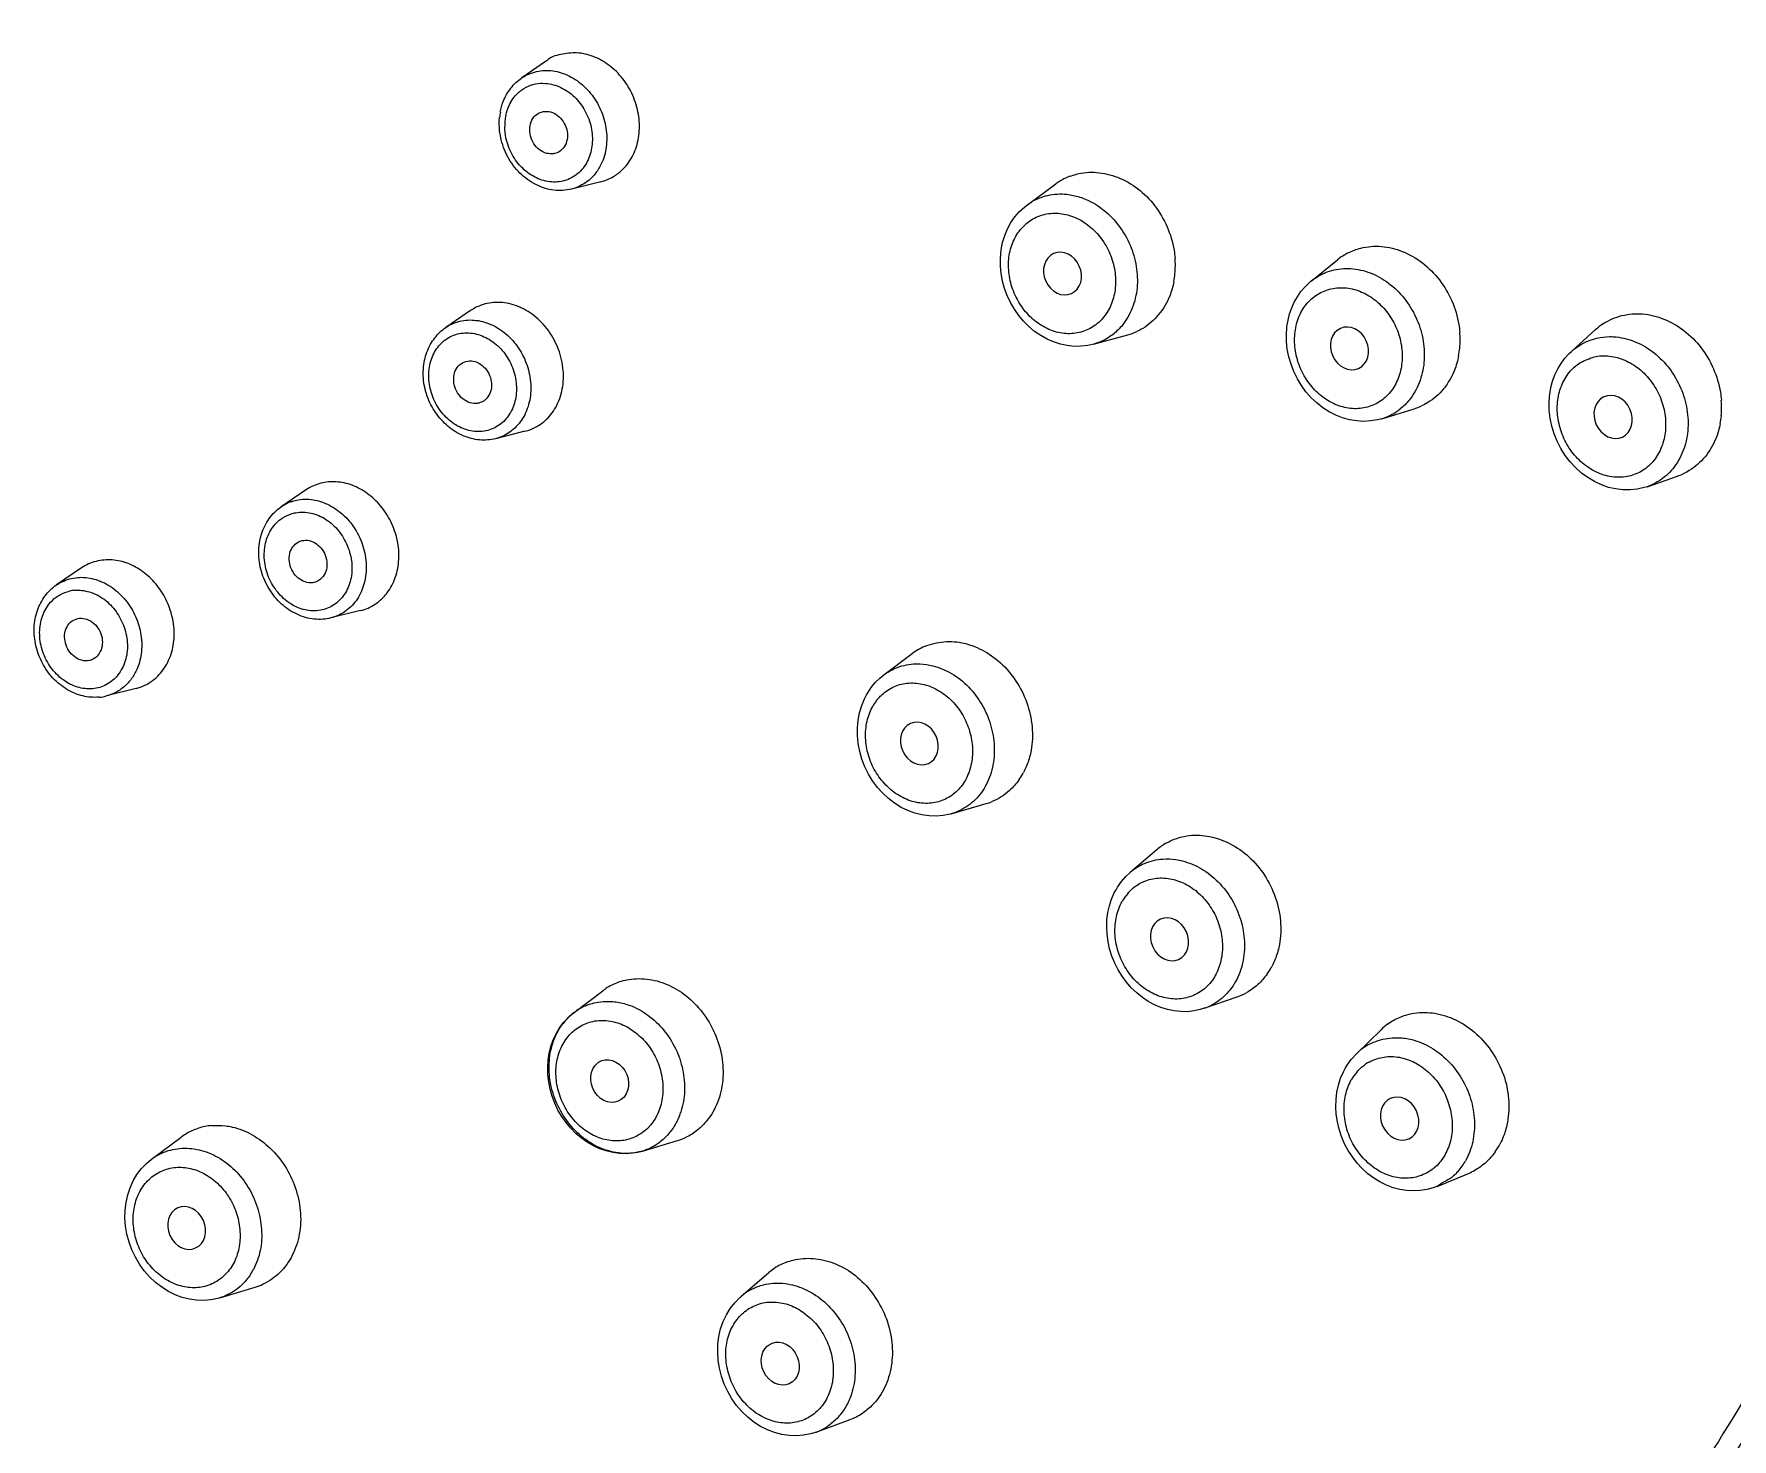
# Model space of a CAD drawing. Extents: x 13222 to 13816, y -23073 to -22653.
# Drawn here: x 13717.92 to 13733.46, y -22805.17 to -22792.31 of the extents above; entities that cross this region are included whole.
import ezdxf

# ---------------------------------------------------------------- set-up
doc = ezdxf.new("R2010")
doc.units = 0
doc.header["$MEASUREMENT"] = 0
doc.layers.get('0').update_dxf_attribs({"linetype": 'CONTINUOUS'})
doc.layers.add('02___PRT_ALL_AXES', color=7, linetype='CONTINUOUS')

msp = doc.modelspace()

# ---------------------------------------------------------------- linework, layer by layer
at = {"color": 7, "linetype": 'Continuous'}
for p, q in [((13722.609, -22792.559), (13722.381, -22792.714)), ((13723.106, -22793.664), (13722.837, -22793.731)), ((13727.011, -22793.874), (13727.27, -22793.684)), ((13726.766, -22794.325), (13726.771, -22794.287)), ((13729.608, -22794.573), (13729.848, -22794.378)), ((13721.913, -22794.843), (13721.685, -22794.998)), ((13727.616, -22795.151), (13727.929, -22795.065)), ((13731.991, -22795.216), (13732.211, -22795.017)), ((13731.79, -22795.633), (13731.793, -22795.607)), ((13730.256, -22795.832), (13730.551, -22795.741)), ((13722.411, -22795.947), (13722.141, -22796.015)), ((13732.684, -22796.454), (13732.962, -22796.358)), ((13720.411, -22796.481), (13720.179, -22796.638)), ((13720.179, -22796.638), (13720.184, -22796.635)), ((13720.32, -22796.97), (13720.324, -22796.967)), ((13718.35, -22797.198), (13718.123, -22797.352)), ((13720.906, -22797.587), (13720.635, -22797.655)), ((13718.426, -22798.043), (13718.405, -22798.047)), ((13725.696, -22798.176), (13725.957, -22797.981)), ((13718.85, -22798.301), (13718.579, -22798.369)), ((13726.314, -22799.447), (13726.632, -22799.354)), ((13727.952, -22799.982), (13728.196, -22799.775)), ((13722.86, -22801.265), (13723.125, -22801.066)), ((13728.63, -22801.227), (13728.932, -22801.122)), ((13722.764, -22801.357), (13722.805, -22801.313)), ((13722.86, -22801.265), (13722.886, -22801.247)), ((13730.022, -22801.642), (13730.248, -22801.423)), ((13723.075, -22801.728), (13723.084, -22801.721)), ((13718.992, -22802.607), (13719.262, -22802.405)), ((13723.486, -22802.533), (13723.807, -22802.436)), ((13730.762, -22802.856), (13731.049, -22802.738)), ((13724.388, -22803.864), (13724.641, -22803.647)), ((13719.616, -22803.877), (13719.942, -22803.778)), ((13724.628, -22804.318), (13724.645, -22804.305)), ((13725.078, -22805.104), (13725.389, -22804.989))]:
    msp.add_line(p, q, dxfattribs=at)
for points in [[(13726.771, -22794.287), (13726.784, -22794.22), (13726.803, -22794.156), (13726.829, -22794.095), (13726.86, -22794.038), (13726.897, -22793.985), (13726.939, -22793.936), (13726.986, -22793.893), (13727.01, -22793.875)], [(13727.618, -22795.15), (13727.563, -22795.162), (13727.501, -22795.169), (13727.439, -22795.17), (13727.376, -22795.163), (13727.313, -22795.15), (13727.251, -22795.13), (13727.191, -22795.104), (13727.133, -22795.071), (13727.077, -22795.033), (13727.025, -22794.989), (13726.976, -22794.941), (13726.931, -22794.887), (13726.891, -22794.83), (13726.856, -22794.769), (13726.826, -22794.706), (13726.802, -22794.64), (13726.783, -22794.573), (13726.77, -22794.504), (13726.764, -22794.436), (13726.763, -22794.368), (13726.766, -22794.325)], [(13729.397, -22794.929), (13729.411, -22794.872), (13729.43, -22794.817), (13729.454, -22794.765), (13729.482, -22794.716), (13729.514, -22794.669), (13729.55, -22794.627), (13729.59, -22794.588), (13729.609, -22794.572)], [(13729.385, -22795.008), (13729.387, -22794.988), (13729.397, -22794.929)], [(13730.256, -22795.832), (13730.216, -22795.843), (13730.153, -22795.853), (13730.089, -22795.857), (13730.025, -22795.853), (13729.96, -22795.842), (13729.896, -22795.825), (13729.834, -22795.8), (13729.773, -22795.769), (13729.715, -22795.732), (13729.66, -22795.688), (13729.609, -22795.64), (13729.561, -22795.586), (13729.519, -22795.528), (13729.482, -22795.466), (13729.45, -22795.401), (13729.424, -22795.334), (13729.404, -22795.265), (13729.39, -22795.195), (13729.383, -22795.125), (13729.382, -22795.055), (13729.385, -22795.008)], [(13731.793, -22795.607), (13731.804, -22795.547), (13731.819, -22795.488), (13731.84, -22795.431), (13731.866, -22795.377), (13731.896, -22795.326), (13731.931, -22795.279), (13731.97, -22795.236), (13731.994, -22795.213)], [(13732.684, -22796.454), (13732.658, -22796.462), (13732.594, -22796.477), (13732.529, -22796.484), (13732.463, -22796.483), (13732.396, -22796.475), (13732.33, -22796.46), (13732.265, -22796.437), (13732.202, -22796.408), (13732.141, -22796.371), (13732.083, -22796.329), (13732.029, -22796.28), (13731.979, -22796.226), (13731.934, -22796.168), (13731.895, -22796.105), (13731.861, -22796.039), (13731.833, -22795.97), (13731.811, -22795.899), (13731.797, -22795.827), (13731.788, -22795.755), (13731.787, -22795.683), (13731.79, -22795.633)], [(13725.538, -22798.358), (13725.549, -22798.34), (13725.581, -22798.291), (13725.618, -22798.247), (13725.659, -22798.206), (13725.697, -22798.175)], [(13725.474, -22798.522), (13725.494, -22798.456), (13725.519, -22798.394), (13725.538, -22798.358)], [(13726.314, -22799.447), (13726.303, -22799.45), (13726.24, -22799.463), (13726.176, -22799.468), (13726.11, -22799.467), (13726.045, -22799.458), (13725.98, -22799.441), (13725.916, -22799.418), (13725.854, -22799.388), (13725.795, -22799.351), (13725.739, -22799.308), (13725.686, -22799.259), (13725.637, -22799.205), (13725.593, -22799.146), (13725.555, -22799.083), (13725.522, -22799.016), (13725.495, -22798.947), (13725.475, -22798.876), (13725.462, -22798.804), (13725.455, -22798.732), (13725.454, -22798.66), (13725.461, -22798.59), (13725.474, -22798.522)], [(13727.822, -22800.142), (13727.836, -22800.119), (13727.871, -22800.068), (13727.911, -22800.022), (13727.952, -22799.983)], [(13727.762, -22800.289), (13727.782, -22800.228), (13727.806, -22800.171), (13727.822, -22800.143)], [(13728.63, -22801.227), (13728.593, -22801.239), (13728.535, -22801.251), (13728.475, -22801.258), (13728.414, -22801.257), (13728.353, -22801.251), (13728.292, -22801.238), (13728.233, -22801.219), (13728.174, -22801.195), (13728.117, -22801.164), (13728.063, -22801.128), (13728.011, -22801.086), (13727.962, -22801.039), (13727.918, -22800.988), (13727.877, -22800.933), (13727.841, -22800.875), (13727.81, -22800.813), (13727.784, -22800.749), (13727.763, -22800.683), (13727.749, -22800.616), (13727.74, -22800.549), (13727.737, -22800.482), (13727.739, -22800.416), (13727.748, -22800.351), (13727.762, -22800.289)], [(13722.805, -22801.313), (13722.849, -22801.273), (13722.86, -22801.265)], [(13723.487, -22802.533), (13723.456, -22802.541), (13723.397, -22802.552), (13723.337, -22802.557), (13723.277, -22802.555), (13723.216, -22802.547), (13723.155, -22802.532), (13723.095, -22802.512), (13723.037, -22802.485), (13722.981, -22802.453), (13722.928, -22802.415), (13722.877, -22802.372), (13722.83, -22802.324), (13722.787, -22802.273), (13722.748, -22802.217), (13722.713, -22802.158), (13722.684, -22802.096), (13722.66, -22802.032), (13722.641, -22801.967), (13722.628, -22801.9), (13722.621, -22801.834), (13722.619, -22801.767), (13722.623, -22801.701), (13722.633, -22801.637), (13722.649, -22801.575), (13722.67, -22801.515), (13722.697, -22801.459), (13722.728, -22801.406), (13722.764, -22801.357)], [(13729.919, -22801.777), (13729.937, -22801.747), (13729.975, -22801.694), (13730.022, -22801.643)], [(13729.858, -22801.929), (13729.878, -22801.867), (13729.903, -22801.808), (13729.919, -22801.777)], [(13730.764, -22802.855), (13730.726, -22802.87), (13730.667, -22802.886), (13730.606, -22802.895), (13730.544, -22802.898), (13730.482, -22802.895), (13730.42, -22802.884), (13730.358, -22802.868), (13730.297, -22802.845), (13730.238, -22802.815), (13730.182, -22802.78), (13730.127, -22802.74), (13730.076, -22802.693), (13730.029, -22802.643), (13729.986, -22802.587), (13729.948, -22802.528), (13729.915, -22802.466), (13729.887, -22802.4), (13729.865, -22802.333), (13729.848, -22802.265), (13729.838, -22802.196), (13729.834, -22802.127), (13729.836, -22802.06), (13729.844, -22801.993), (13729.858, -22801.929)], [(13719.503, -22803.898), (13719.471, -22803.9), (13719.405, -22803.898), (13719.339, -22803.889), (13719.273, -22803.872), (13719.208, -22803.848), (13719.146, -22803.817), (13719.085, -22803.779), (13719.028, -22803.735), (13718.975, -22803.684), (13718.926, -22803.629), (13718.883, -22803.568), (13718.844, -22803.504), (13718.812, -22803.436), (13718.786, -22803.366), (13718.767, -22803.293), (13718.755, -22803.22), (13718.749, -22803.147), (13718.751, -22803.074), (13718.759, -22803.003), (13718.774, -22802.934), (13718.796, -22802.868), (13718.825, -22802.805), (13718.859, -22802.747), (13718.9, -22802.694), (13718.945, -22802.646), (13718.992, -22802.607)], [(13719.618, -22803.876), (13719.607, -22803.879), (13719.57, -22803.888), (13719.532, -22803.895), (13719.503, -22803.898)], [(13725.08, -22805.104), (13725.025, -22805.121), (13724.961, -22805.134), (13724.896, -22805.139), (13724.829, -22805.137), (13724.762, -22805.127), (13724.695, -22805.109), (13724.63, -22805.084), (13724.567, -22805.052), (13724.507, -22805.013), (13724.45, -22804.968), (13724.397, -22804.916), (13724.348, -22804.86), (13724.305, -22804.799), (13724.267, -22804.734), (13724.236, -22804.665), (13724.21, -22804.594), (13724.191, -22804.521), (13724.18, -22804.448), (13724.175, -22804.374), (13724.177, -22804.301), (13724.186, -22804.229), (13724.202, -22804.16), (13724.225, -22804.094), (13724.255, -22804.032), (13724.29, -22803.974), (13724.331, -22803.921)], [(13724.331, -22803.921), (13724.377, -22803.874), (13724.387, -22803.866)]]:
    msp.add_lwpolyline(points, dxfattribs=at)
for centre, radius, start, end in [((13722.741, -22793.13), 0.565, 169.4237, 174.5499), ((13722.689, -22793.152), 0.464, 168.2635, 174.5617), ((13722.714, -22793.154), 0.489, 174.5706, 180.6577), ((13727.594, -22794.126), 0.548, 117.023, 126.1952), ((13727.597, -22794.132), 0.554, 110.8214, 117.0366), ((13730.197, -22794.808), 0.553, 116.7201, 129.0342), ((13727.54, -22794.429), 0.825, 354.6183, 4.6681), ((13727.592, -22794.433), 0.773, 349.298, 354.5547), ((13727.782, -22794.529), 0.556, 285.3626, 294.3905), ((13730.146, -22795.108), 0.826, 354.6178, 4.6515), ((13732.592, -22795.439), 0.568, 122.8769, 132.0758), ((13730.198, -22795.112), 0.774, 349.3085, 354.5544), ((13730.385, -22795.206), 0.56, 287.1521, 294.6319), ((13732.541, -22795.729), 0.825, 354.6179, 4.6537), ((13730.106, -22795.344), 0.51, 287.1855, 308.5832), ((13732.593, -22795.733), 0.774, 349.3087, 354.5541), ((13732.777, -22795.824), 0.564, 289.1164, 294.757), ((13720.403, -22796.967), 0.398, 109.1622, 123.3936), ((13718.315, -22797.733), 0.332, 95.0269, 102.9183), ((13726.29, -22798.426), 0.556, 119.9781, 126.8095), ((13726.284, -22798.416), 0.544, 113.4823, 119.9817), ((13718.474, -22797.947), 0.435, 274.993, 284.0451), ((13725.985, -22798.683), 0.448, 138.7754, 150.7718), ((13726.425, -22798.778), 0.622, 324.6354, 330.7145), ((13726.414, -22798.772), 0.635, 330.7076, 331.9586), ((13726.48, -22798.83), 0.546, 286.183, 292.3569), ((13728.558, -22800.201), 0.559, 119.9356, 130.4061), ((13728.27, -22800.469), 0.449, 138.7554, 150.7716), ((13728.698, -22800.553), 0.622, 324.6519, 330.7141), ((13728.686, -22800.547), 0.636, 330.7076, 331.991), ((13723.45, -22801.497), 0.541, 116.9171, 123.444), ((13723.455, -22801.506), 0.55, 104.1982, 116.9307), ((13723.452, -22801.5), 0.544, 124.1112, 127.0747), ((13723.447, -22801.493), 0.535, 123.462, 124.1051), ((13728.753, -22800.608), 0.544, 289.2291, 299.1486), ((13723.19, -22801.697), 0.544, 136.1897, 142.3526), ((13723.183, -22801.69), 0.534, 131.824, 136.1896), ((13723.176, -22801.683), 0.524, 129.943, 131.8173), ((13723.173, -22801.679), 0.519, 128.8954, 129.9416), ((13723.169, -22801.674), 0.513, 127.0512, 128.897), ((13723.161, -22801.663), 0.499, 116.9014, 123.4497), ((13723.165, -22801.671), 0.508, 110.4831, 116.911), ((13730.641, -22801.826), 0.563, 126.2549, 134.2125), ((13730.335, -22802.074), 0.406, 119.5379, 126.0275), ((13730.368, -22802.104), 0.45, 138.7262, 150.7714), ((13719.59, -22802.855), 0.557, 95.009, 107.6871), ((13723.647, -22801.909), 0.551, 286.8174, 296.7792), ((13723.652, -22801.918), 0.541, 296.7702, 303.4426), ((13723.655, -22801.923), 0.535, 303.462, 304.173), ((13723.34, -22802.053), 0.502, 283.8537, 286.8115), ((13723.339, -22802.049), 0.505, 286.965, 303.4025), ((13730.786, -22802.179), 0.623, 324.656, 330.7137), ((13730.775, -22802.173), 0.636, 330.7077, 332.0281), ((13730.527, -22802.344), 0.568, 318.7105, 330.757), ((13730.838, -22802.23), 0.549, 292.5091, 299.1755), ((13719.411, -22803.343), 0.582, 326.0617, 331.9537), ((13725.002, -22804.066), 0.553, 124.3415, 130.7915), ((13724.992, -22804.053), 0.536, 123.4622, 124.3135), ((13724.998, -22804.062), 0.548, 110.5134, 123.4086), ((13719.786, -22803.26), 0.541, 286.7436, 294.6671), ((13724.716, -22804.242), 0.5, 116.8977, 123.4491), ((13724.722, -22804.25), 0.51, 123.5072, 130.7702), ((13724.902, -22804.63), 0.506, 290.6117, 303.4142), ((13725.196, -22804.471), 0.553, 290.4092, 296.8046), ((13725.201, -22804.48), 0.542, 296.7944, 303.4425), ((13725.205, -22804.486), 0.536, 303.4621, 304.182)]:
    msp.add_arc(centre, radius, start, end, dxfattribs=at)
at = {"color": 7, "linetype": 'Continuous', "extrusion": (0, 0, -1)}
for centre, major_axis, ratio in [((13727.332, -22794.504), (-0.082, 0.183), 0.836623), ((13729.959, -22795.189), (-0.083, 0.183), 0.837091), ((13732.373, -22795.816), (-0.085, 0.184), 0.837911), ((13726.022, -22798.804), (-0.082, 0.183), 0.836387), ((13728.312, -22800.595), (-0.083, 0.184), 0.835808), ((13730.418, -22802.236), (-0.085, 0.184), 0.834744), ((13719.314, -22803.237), (-0.082, 0.183), 0.836271)]:
    msp.add_ellipse(centre, major_axis=major_axis, ratio=ratio, dxfattribs=at)
for centre, major_axis, ratio, start_param, end_param in [((13723.186, -22801.893), (-0.082, 0.183), 0.836237, -0.136103, 6.078722), ((13724.748, -22804.478), (-0.083, 0.184), 0.834996, -0.134941, 6.02375)]:
    msp.add_ellipse(centre, major_axis=major_axis, ratio=ratio, start_param=start_param, end_param=end_param, dxfattribs=at)
at = {"color": 7, "linetype": 'Continuous'}
for points, start_tangent, end_tangent in [([(13722.159, -22767.745), (13725.277, -22768.49), (13728.316, -22769.774), (13731.198, -22771.563), (13733.849, -22773.813), (13736.201, -22776.466), (13738.194, -22779.453), (13739.777, -22782.699), (13740.911, -22786.121), (13741.565, -22789.631), (13741.723, -22793.14), (13741.382, -22796.558), (13740.549, -22799.797), (13739.247, -22802.775), (13737.551, -22805.362)], (0.989019, -0.147788), (-0.618485, -0.785797)), ([(13722.332, -22767.754), (13725.454, -22768.512), (13728.49, -22769.804), (13731.37, -22771.601), (13734.013, -22773.853), (13736.354, -22776.506), (13738.333, -22779.488), (13739.902, -22782.726), (13741.019, -22786.137), (13741.658, -22789.634), (13741.802, -22793.131), (13741.449, -22796.535), (13740.606, -22799.765), (13739.298, -22802.732), (13737.558, -22805.368)], (0.988326, -0.152357), (-0.621625, -0.783315)), ([(13734.34, -22807.739), (13736.152, -22804.996), (13737.51, -22801.902), (13738.379, -22798.535), (13738.737, -22794.983), (13738.575, -22791.335), (13737.897, -22787.685), (13736.721, -22784.126), (13735.076, -22780.75), (13733.005, -22777.643), (13730.561, -22774.884), (13727.805, -22772.543), (13724.809, -22770.682), (13721.649, -22769.347), (13718.407, -22768.572)], (0.62277, 0.782405), (-0.989019, 0.147788)), ([(13722.185, -22793.026), (13722.212, -22792.931), (13722.282, -22792.808), (13722.381, -22792.714)], (0.183742, 0.982974), (0.826884, 0.562373)), ([(13722.381, -22792.714), (13722.428, -22792.687), (13722.571, -22792.647), (13722.723, -22792.661), (13722.87, -22792.727), (13722.998, -22792.839), (13723.094, -22792.985), (13723.149, -22793.153), (13723.157, -22793.324)], (0.826474, 0.562975), (-0.095146, -0.995463)), ([(13722.382, -22792.823), (13722.463, -22792.781), (13722.506, -22792.769)], (0.817327, 0.576174), (0.980573, 0.196154)), ([(13722.506, -22792.769), (13722.599, -22792.764), (13722.738, -22792.801), (13722.864, -22792.888), (13722.96, -22793.015), (13723.017, -22793.167), (13723.026, -22793.321)], (0.980573, 0.196154), (-0.095146, -0.995463)), ([(13722.265, -22792.966), (13722.347, -22792.852), (13722.382, -22792.823)], (0.419642, 0.90769), (0.817327, 0.576174)), ([(13722.179, -22793.198), (13722.178, -22793.076)], (-0.107614, 0.994193), (0.095146, 0.995463)), ([(13722.235, -22793.058), (13722.265, -22792.966)], (0.203842, 0.979004), (0.419642, 0.90769)), ([(13722.455, -22793.169), (13722.475, -22793.1), (13722.518, -22793.048), (13722.522, -22793.046)], (0.095146, 0.995463), (0.818563, 0.574417)), ([(13722.522, -22793.046), (13722.578, -22793.022), (13722.645, -22793.025), (13722.709, -22793.057), (13722.761, -22793.113), (13722.793, -22793.185), (13722.799, -22793.261)], (0.818563, 0.574417), (-0.095146, -0.995463)), ([(13722.837, -22793.731), (13722.675, -22793.741), (13722.511, -22793.69), (13722.365, -22793.585), (13722.253, -22793.435), (13722.189, -22793.259), (13722.179, -22793.198)], (-0.96999, -0.243143), (-0.107614, 0.994193)), ([(13723.026, -22793.321), (13722.989, -22793.463), (13722.907, -22793.578), (13722.791, -22793.648), (13722.655, -22793.666), (13722.516, -22793.629), (13722.39, -22793.541), (13722.293, -22793.414), (13722.237, -22793.263), (13722.225, -22793.16)], (-0.095146, -0.995463), (-0.01098, 0.99994)), ([(13722.683, -22793.406), (13722.676, -22793.407), (13722.609, -22793.404), (13722.544, -22793.372), (13722.492, -22793.316), (13722.461, -22793.245), (13722.455, -22793.169)], (-0.973453, -0.228889), (0.095146, 0.995463)), ([(13722.799, -22793.261), (13722.779, -22793.33), (13722.736, -22793.381), (13722.683, -22793.406)], (-0.095146, -0.995463), (-0.973453, -0.228889)), ([(13723.157, -22793.324), (13723.118, -22793.482), (13723.094, -22793.53)], (-0.095146, -0.995463), (-0.489313, -0.872108)), ([(13723.094, -22793.53), (13723.035, -22793.613), (13722.916, -22793.702), (13722.837, -22793.731)], (-0.489313, -0.872108), (-0.969937, -0.243356)), ([(13727.4, -22793.614), (13727.458, -22793.595), (13727.644, -22793.579), (13727.836, -22793.623), (13728.02, -22793.727), (13728.175, -22793.882), (13728.289, -22794.075), (13728.353, -22794.289), (13728.362, -22794.362)], (0.934692, 0.355458), (0.080201, -0.996779)), ([(13727.011, -22793.874), (13727.04, -22793.854), (13727.198, -22793.789), (13727.372, -22793.779), (13727.431, -22793.789)], (0.807022, 0.590522), (0.978372, -0.206856)), ([(13727.431, -22793.789), (13727.548, -22793.826), (13727.711, -22793.925), (13727.849, -22794.068), (13727.95, -22794.244), (13728.007, -22794.439), (13728.014, -22794.636)], (0.978372, -0.206856), (-0.095023, -0.995475)), ([(13726.84, -22794.373), (13726.874, -22794.228), (13726.945, -22794.104), (13727.047, -22794.013), (13727.172, -22793.962), (13727.309, -22793.954), (13727.448, -22793.991), (13727.577, -22794.07), (13727.686, -22794.184), (13727.766, -22794.324), (13727.81, -22794.478), (13727.815, -22794.633)], (0.094987, 0.995479), (-0.094918, -0.995485)), ([(13732.639, -22806.807), (13734.303, -22804.272), (13735.557, -22801.397), (13736.358, -22798.27), (13736.685, -22794.972), (13736.688, -22793.878)], (0.620091, 0.78453), (-0.020726, 0.999785)), ([(13729.948, -22794.314), (13730.062, -22794.271), (13730.251, -22794.256), (13730.443, -22794.301), (13730.627, -22794.406), (13730.782, -22794.562), (13730.897, -22794.755), (13730.96, -22794.969), (13730.969, -22795.041)], (0.893159, 0.449742), (0.079919, -0.996801)), ([(13732.761, -22806.898), (13734.391, -22804.402), (13735.658, -22801.501), (13736.467, -22798.345), (13736.798, -22795.017), (13736.805, -22794.208)], (0.616398, 0.787435), (-0.008337, 0.999965)), ([(13727.815, -22794.633), (13727.781, -22794.778), (13727.71, -22794.901), (13727.609, -22794.992), (13727.484, -22795.044), (13727.347, -22795.052), (13727.208, -22795.015), (13727.078, -22794.936), (13726.97, -22794.822), (13726.89, -22794.682), (13726.846, -22794.528), (13726.84, -22794.373)], (-0.094993, -0.995478), (0.094921, 0.995485)), ([(13736.301, -22794.38), (13736.127, -22797.186), (13735.61, -22799.887), (13734.757, -22802.434), (13733.587, -22804.779), (13732.119, -22806.879), (13730.382, -22808.693), (13728.408, -22810.19), (13727.909, -22810.495)], (0, -1), (-0.863227, -0.504816)), ([(13729.609, -22794.572), (13729.659, -22794.537), (13729.818, -22794.471), (13729.993, -22794.461)], (0.778057, 0.628194), (0.99476, -0.102238)), ([(13729.993, -22794.461), (13730.171, -22794.507), (13730.336, -22794.606), (13730.475, -22794.75), (13730.577, -22794.927), (13730.634, -22795.122), (13730.641, -22795.319)], (0.99476, -0.102238), (-0.095024, -0.995475)), ([(13736.503, -22794.365), (13736.328, -22797.19), (13735.807, -22799.91), (13734.949, -22802.474), (13733.77, -22804.835), (13732.496, -22806.696)], (0, -1), (-0.618269, -0.785966)), ([(13728.014, -22794.636), (13727.97, -22794.82), (13727.88, -22794.976), (13727.841, -22795.019)], (-0.095072, -0.99547), (-0.708626, -0.705584)), ([(13728.351, -22794.577), (13728.313, -22794.71), (13728.212, -22794.88), (13728.067, -22795.006), (13728.011, -22795.035)], (-0.185985, -0.982553), (-0.910697, -0.413074)), ([(13729.667, -22794.695), (13729.792, -22794.643), (13729.931, -22794.636), (13730.07, -22794.673), (13730.2, -22794.752), (13730.31, -22794.867), (13730.39, -22795.007), (13730.434, -22795.162), (13730.439, -22795.317)], (0.84682, 0.531879), (-0.094913, -0.995486)), ([(13729.459, -22795.056), (13729.493, -22794.91), (13729.564, -22794.786), (13729.667, -22794.695)], (0.094985, 0.995479), (0.84682, 0.531879)), ([(13721.685, -22794.998), (13721.778, -22794.951), (13721.926, -22794.929), (13722.078, -22794.961), (13722.22, -22795.043), (13722.339, -22795.168), (13722.422, -22795.323), (13722.462, -22795.494), (13722.454, -22795.662), (13722.399, -22795.813)], (0.827275, 0.561797), (-0.48929, -0.872121)), ([(13732.284, -22794.962), (13732.453, -22794.889), (13732.643, -22794.874), (13732.837, -22794.92), (13733.021, -22795.026), (13733.177, -22795.182), (13733.291, -22795.376), (13733.355, -22795.589), (13733.364, -22795.662)], (0.840253, 0.542194), (0.079957, -0.996798)), ([(13721.546, -22795.151), (13721.586, -22795.092), (13721.632, -22795.041), (13721.685, -22794.998)], (0.48929, 0.872121), (0.826884, 0.562373)), ([(13721.672, -22795.118), (13721.793, -22795.057)], (0.782873, 0.622181), (0.967764, 0.25186)), ([(13721.793, -22795.057), (13721.931, -22795.05), (13722.068, -22795.098), (13722.19, -22795.194), (13722.28, -22795.327), (13722.327, -22795.481), (13722.326, -22795.637), (13722.279, -22795.774)], (0.967764, 0.25186), (-0.48929, -0.872121)), ([(13727.841, -22795.019), (13727.751, -22795.091), (13727.618, -22795.15)], (-0.708626, -0.705584), (-0.963402, -0.268062)), ([(13730.439, -22795.317), (13730.405, -22795.463), (13730.334, -22795.587), (13730.232, -22795.678), (13730.107, -22795.73), (13729.969, -22795.738), (13729.829, -22795.701), (13729.699, -22795.622), (13729.589, -22795.507), (13729.509, -22795.367), (13729.464, -22795.212), (13729.459, -22795.056)], (-0.094999, -0.995477), (0.094919, 0.995485)), ([(13731.994, -22795.214), (13732.064, -22795.161), (13732.225, -22795.095), (13732.342, -22795.081)], (0.746917, 0.664917), (0.999987, 0.005026)), ([(13732.342, -22795.081), (13732.402, -22795.084), (13732.581, -22795.131), (13732.748, -22795.23), (13732.888, -22795.374), (13732.991, -22795.551), (13733.048, -22795.746), (13733.056, -22795.944)], (0.999987, 0.005026), (-0.095023, -0.995475)), ([(13721.492, -22795.297), (13721.546, -22795.151)], (0.206489, 0.978449), (0.48929, 0.872121)), ([(13722.279, -22795.774), (13722.191, -22795.879), (13722.07, -22795.939), (13721.932, -22795.946), (13721.794, -22795.899), (13721.673, -22795.803), (13721.583, -22795.669), (13721.536, -22795.516), (13721.536, -22795.359), (13721.584, -22795.222)], (-0.48929, -0.872121), (0.48929, 0.872121)), ([(13721.584, -22795.222), (13721.672, -22795.118)], (0.48929, 0.872121), (0.782873, 0.622181)), ([(13730.958, -22795.256), (13730.92, -22795.389), (13730.881, -22795.469)], (-0.1858, -0.982588), (-0.490939, -0.871194)), ([(13732.07, -22795.32), (13732.074, -22795.318), (13732.2, -22795.266), (13732.339, -22795.259), (13732.48, -22795.297), (13732.611, -22795.376), (13732.721, -22795.492), (13732.802, -22795.633), (13732.846, -22795.788), (13732.851, -22795.944)], (0.841582, 0.540129), (-0.094906, -0.995486)), ([(13722.141, -22796.015), (13721.995, -22796.026), (13721.845, -22795.988), (13721.707, -22795.902), (13721.594, -22795.778), (13721.516, -22795.626), (13721.481, -22795.461), (13721.492, -22795.297)], (-0.96999, -0.243143), (0.206489, 0.978449)), ([(13721.987, -22795.689), (13721.976, -22795.692), (13721.909, -22795.686), (13721.845, -22795.653), (13721.794, -22795.595), (13721.764, -22795.523), (13721.76, -22795.447), (13721.781, -22795.379)], (-0.973581, -0.228343), (0.48929, 0.872121)), ([(13721.781, -22795.379), (13721.826, -22795.329)], (0.48929, 0.872121), (0.817918, 0.575335)), ([(13721.826, -22795.329), (13721.887, -22795.305), (13721.954, -22795.31), (13722.018, -22795.344), (13722.069, -22795.401), (13722.099, -22795.473), (13722.103, -22795.549), (13722.081, -22795.617)], (0.817918, 0.575335), (-0.48929, -0.872121)), ([(13730.641, -22795.319), (13730.597, -22795.504), (13730.507, -22795.661), (13730.424, -22795.743)], (-0.095077, -0.99547), (-0.782188, -0.623043)), ([(13731.864, -22795.68), (13731.899, -22795.534), (13731.97, -22795.41), (13732.07, -22795.32)], (0.094982, 0.995479), (0.841582, 0.540129)), ([(13730.881, -22795.469), (13730.82, -22795.56), (13730.675, -22795.685), (13730.619, -22795.715)], (-0.490939, -0.871194), (-0.908959, -0.416886)), ([(13722.081, -22795.617), (13722.037, -22795.667), (13721.987, -22795.689)], (-0.48929, -0.872121), (-0.973581, -0.228343)), ([(13732.851, -22795.944), (13732.817, -22796.089), (13732.746, -22796.214), (13732.643, -22796.306), (13732.517, -22796.358), (13732.378, -22796.366), (13732.237, -22796.328), (13732.106, -22796.249), (13731.995, -22796.134), (13731.914, -22795.993), (13731.87, -22795.837), (13731.864, -22795.68)], (-0.095003, -0.995477), (0.094917, 0.995485)), ([(13722.399, -22795.813), (13722.303, -22795.931), (13722.175, -22796.005), (13722.141, -22796.015)], (-0.48929, -0.872121), (-0.970216, -0.242243)), ([(13733.353, -22795.877), (13733.315, -22796.009), (13733.214, -22796.181), (13733.069, -22796.307), (13733.013, -22796.337)], (-0.185791, -0.982589), (-0.90806, -0.418841)), ([(13733.056, -22795.944), (13733.012, -22796.13), (13732.921, -22796.287), (13732.79, -22796.403), (13732.685, -22796.454)], (-0.09508, -0.99547), (-0.944834, -0.32755)), ([(13720.07, -22796.745), (13720.179, -22796.638)], (0.58706, 0.809544), (0.826884, 0.562373)), ([(13720.272, -22796.592), (13720.32, -22796.578), (13720.471, -22796.574), (13720.621, -22796.624), (13720.757, -22796.721), (13720.865, -22796.858), (13720.934, -22797.02), (13720.958, -22797.191), (13720.934, -22797.356), (13720.865, -22797.497), (13720.757, -22797.601)], (0.944399, 0.328802), (-0.834255, -0.551379)), ([(13720.635, -22797.655), (13720.482, -22797.666), (13720.325, -22797.622), (13720.183, -22797.528), (13720.071, -22797.392), (13719.998, -22797.229), (13719.974, -22797.056), (13719.999, -22796.889), (13720.07, -22796.745)], (-0.96999, -0.243143), (0.58706, 0.809544)), ([(13720.661, -22797.536), (13720.538, -22797.585), (13720.398, -22797.582), (13720.263, -22797.524), (13720.147, -22797.419), (13720.064, -22797.281), (13720.026, -22797.125), (13720.036, -22796.971), (13720.093, -22796.837), (13720.189, -22796.741)], (-0.834255, -0.551379), (0.834255, 0.551379)), ([(13720.189, -22796.741), (13720.27, -22796.703)], (0.834255, 0.551379), (0.952439, 0.304729)), ([(13720.27, -22796.703), (13720.313, -22796.692), (13720.452, -22796.696), (13720.588, -22796.753), (13720.704, -22796.858), (13720.786, -22796.997), (13720.825, -22797.152), (13720.815, -22797.306), (13720.757, -22797.44), (13720.661, -22797.536)], (0.952439, 0.304729), (-0.834255, -0.551379)), ([(13720.481, -22797.33), (13720.466, -22797.333), (13720.398, -22797.325), (13720.335, -22797.29), (13720.285, -22797.231), (13720.257, -22797.159), (13720.254, -22797.083), (13720.278, -22797.016), (13720.32, -22796.97)], (-0.973789, -0.227453), (0.816243, 0.577709)), ([(13720.324, -22796.967), (13720.385, -22796.945), (13720.452, -22796.952), (13720.516, -22796.988), (13720.565, -22797.046), (13720.594, -22797.119), (13720.596, -22797.194), (13720.573, -22797.262), (13720.527, -22797.31)], (0.834255, 0.551379), (-0.834255, -0.551379)), ([(13718.123, -22797.352), (13718.171, -22797.325), (13718.313, -22797.285)], (0.826557, 0.562854), (0.996181, 0.087312)), ([(13718.313, -22797.285), (13718.465, -22797.299), (13718.613, -22797.365), (13718.741, -22797.477), (13718.837, -22797.623), (13718.892, -22797.79), (13718.9, -22797.962), (13718.86, -22798.12), (13718.837, -22798.167)], (0.996181, 0.087312), (-0.489458, -0.872027)), ([(13718.363, -22798.369), (13718.218, -22798.309), (13718.09, -22798.205), (13717.993, -22798.068), (13717.934, -22797.909), (13717.918, -22797.744), (13717.947, -22797.587), (13718.018, -22797.453), (13718.123, -22797.352)], (-0.972334, 0.233596), (0.826884, 0.562373)), ([(13718.12, -22797.464), (13718.158, -22797.44), (13718.241, -22797.409)], (0.805519, 0.592569), (0.974735, 0.223365)), ([(13718.286, -22797.402), (13718.423, -22797.417), (13718.557, -22797.484), (13718.667, -22797.597), (13718.741, -22797.74), (13718.771, -22797.897), (13718.751, -22798.049), (13718.685, -22798.176), (13718.58, -22798.265), (13718.453, -22798.303)], (0.996181, 0.087312), (-0.996181, -0.087312)), ([(13720.527, -22797.31), (13720.481, -22797.33)], (-0.834255, -0.551379), (-0.973789, -0.227453)), ([(13718.453, -22798.303), (13718.315, -22798.288), (13718.182, -22798.221), (13718.071, -22798.108), (13717.997, -22797.965), (13717.968, -22797.808), (13717.988, -22797.656), (13718.053, -22797.529), (13718.12, -22797.464)], (-0.996181, -0.087312), (0.805519, 0.592569)), ([(13720.757, -22797.601), (13720.635, -22797.655)], (-0.834255, -0.551379), (-0.96966, -0.244456)), ([(13718.405, -22798.047), (13718.338, -22798.038), (13718.275, -22798), (13718.226, -22797.941), (13718.2, -22797.867), (13718.199, -22797.792), (13718.224, -22797.726), (13718.264, -22797.683)], (-0.996181, -0.087312), (0.81801, 0.575203)), ([(13718.264, -22797.683), (13718.271, -22797.679), (13718.333, -22797.658)], (0.81801, 0.575203), (0.996181, 0.087312)), ([(13718.333, -22797.658), (13718.401, -22797.667), (13718.464, -22797.705), (13718.512, -22797.764), (13718.539, -22797.838), (13718.539, -22797.913), (13718.514, -22797.979), (13718.467, -22798.026), (13718.426, -22798.043)], (0.996181, 0.087312), (-0.972311, -0.233691)), ([(13726.067, -22797.917), (13726.247, -22797.873), (13726.433, -22797.887), (13726.616, -22797.959), (13726.783, -22798.084), (13726.921, -22798.256), (13727.014, -22798.458), (13727.055, -22798.679), (13727.039, -22798.894), (13727.021, -22798.96)], (0.917286, 0.39823), (-0.307881, -0.951425)), ([(13718.837, -22798.167), (13718.777, -22798.25), (13718.741, -22798.285)], (-0.489458, -0.872027), (-0.760373, -0.649487)), ([(13725.697, -22798.176), (13725.801, -22798.116), (13725.968, -22798.076), (13726.086, -22798.081)], (0.801718, 0.597702), (0.98925, -0.146232)), ([(13726.086, -22798.081), (13726.145, -22798.093), (13726.316, -22798.164), (13726.47, -22798.285), (13726.592, -22798.446), (13726.673, -22798.632), (13726.707, -22798.83), (13726.69, -22799.023), (13726.625, -22799.196)], (0.98925, -0.146232), (-0.489168, -0.87219)), ([(13718.511, -22798.38), (13718.363, -22798.369)], (-0.996181, -0.087312), (-0.972334, 0.233596)), ([(13718.741, -22798.285), (13718.658, -22798.34), (13718.579, -22798.369)], (-0.760373, -0.649487), (-0.969864, -0.243648)), ([(13725.648, -22798.388), (13725.68, -22798.356), (13725.793, -22798.282), (13725.925, -22798.251), (13726.065, -22798.264), (13726.201, -22798.321), (13726.322, -22798.417), (13726.418, -22798.545), (13726.482, -22798.693), (13726.508, -22798.85), (13726.494, -22799.002), (13726.443, -22799.138)], (0.660026, 0.751243), (-0.489059, -0.872251)), ([(13726.443, -22799.138), (13726.357, -22799.247), (13726.244, -22799.32), (13726.112, -22799.351), (13725.973, -22799.338), (13725.837, -22799.281), (13725.716, -22799.185), (13725.619, -22799.058), (13725.555, -22798.91), (13725.529, -22798.753), (13725.543, -22798.6), (13725.594, -22798.465)], (-0.489134, -0.872208), (0.489061, 0.872249)), ([(13727.021, -22798.96), (13726.974, -22799.07)], (-0.307881, -0.951425), (-0.470133, -0.882596)), ([(13726.932, -22799.138), (13726.847, -22799.234), (13726.687, -22799.335)], (-0.578943, -0.815368), (-0.92471, -0.380672)), ([(13726.625, -22799.196), (13726.516, -22799.334), (13726.372, -22799.426), (13726.316, -22799.447)], (-0.489216, -0.872163), (-0.960287, -0.279013)), ([(13728.279, -22799.717), (13728.334, -22799.689), (13728.516, -22799.644), (13728.704, -22799.66), (13728.889, -22799.733), (13729.057, -22799.859), (13729.195, -22800.032), (13729.288, -22800.235), (13729.329, -22800.455), (13729.312, -22800.67), (13729.294, -22800.736)], (0.86674, 0.498761), (-0.308122, -0.951347)), ([(13727.952, -22799.982), (13728.083, -22799.901), (13728.251, -22799.861), (13728.37, -22799.866)], (0.761688, 0.647944), (0.989531, -0.144322)), ([(13728.37, -22799.866), (13728.429, -22799.878), (13728.603, -22799.95), (13728.757, -22800.071), (13728.881, -22800.231), (13728.963, -22800.419), (13728.997, -22800.617), (13728.981, -22800.81), (13728.916, -22800.983)], (0.989531, -0.144322), (-0.489167, -0.87219)), ([(13728.024, -22800.094), (13728.078, -22800.066), (13728.21, -22800.035), (13728.35, -22800.049), (13728.487, -22800.106), (13728.609, -22800.203), (13728.706, -22800.331), (13728.77, -22800.48), (13728.796, -22800.637), (13728.782, -22800.791), (13728.731, -22800.927)], (0.850743, 0.525583), (-0.489053, -0.872254)), ([(13727.932, -22800.173), (13727.963, -22800.14), (13728.024, -22800.094)], (0.660286, 0.751015), (0.850743, 0.525583)), ([(13728.731, -22800.927), (13728.645, -22801.036), (13728.531, -22801.109), (13728.399, -22801.141), (13728.259, -22801.128), (13728.122, -22801.071), (13728, -22800.974), (13727.903, -22800.846), (13727.839, -22800.697), (13727.812, -22800.539), (13727.826, -22800.386), (13727.877, -22800.25)], (-0.48914, -0.872205), (0.48906, 0.87225)), ([(13729.294, -22800.736), (13729.247, -22800.845)], (-0.308122, -0.951347), (-0.469635, -0.882861)), ([(13723.32, -22800.972), (13723.502, -22800.957), (13723.688, -22800.999), (13723.863, -22801.095), (13724.017, -22801.242), (13724.135, -22801.427), (13724.207, -22801.64), (13724.223, -22801.858), (13724.182, -22802.064), (13724.089, -22802.239), (13724.047, -22802.288)], (0.969554, 0.244876), (-0.689194, -0.724577)), ([(13728.916, -22800.983), (13728.806, -22801.122), (13728.662, -22801.215), (13728.631, -22801.227)], (-0.48922, -0.87216), (-0.944187, -0.32941)), ([(13729.205, -22800.913), (13729.12, -22801.01), (13729.018, -22801.083)], (-0.578703, -0.815538), (-0.873608, -0.48663)), ([(13722.987, -22801.195), (13723.042, -22801.178), (13723.215, -22801.165), (13723.274, -22801.173)], (0.936767, 0.349953), (0.982231, -0.187677)), ([(13723.274, -22801.173), (13723.391, -22801.208), (13723.555, -22801.304), (13723.695, -22801.444), (13723.8, -22801.619), (13723.859, -22801.812), (13723.87, -22802.01), (13723.83, -22802.195)], (0.982231, -0.187677), (-0.344358, -0.938838)), ([(13730.308, -22801.372), (13730.416, -22801.31), (13730.599, -22801.266), (13730.788, -22801.282), (13730.976, -22801.356), (13731.145, -22801.484), (13731.284, -22801.658), (13731.377, -22801.861), (13731.417, -22802.082), (13731.4, -22802.296), (13731.382, -22802.362)], (0.806412, 0.591353), (-0.307983, -0.951392)), ([(13723.461, -22802.54), (13723.289, -22802.553), (13723.113, -22802.51), (13722.948, -22802.414), (13722.808, -22802.274), (13722.704, -22802.099), (13722.644, -22801.906), (13722.634, -22801.708), (13722.673, -22801.523), (13722.76, -22801.365)], (-0.970922, -0.239396), (0.610862, 0.791737)), ([(13723.472, -22802.374), (13723.349, -22802.428), (13723.213, -22802.439), (13723.074, -22802.405), (13722.944, -22802.329), (13722.833, -22802.218), (13722.751, -22802.079), (13722.704, -22801.925), (13722.696, -22801.769), (13722.728, -22801.622), (13722.796, -22801.497), (13722.896, -22801.404)], (-0.834146, -0.551544), (0.834095, 0.551621)), ([(13722.896, -22801.404), (13723.018, -22801.35), (13723.155, -22801.339), (13723.294, -22801.373), (13723.424, -22801.449), (13723.535, -22801.561), (13723.617, -22801.699), (13723.664, -22801.853), (13723.672, -22802.01), (13723.64, -22802.157), (13723.571, -22802.282), (13723.472, -22802.374)], (0.834142, 0.55155), (-0.834093, -0.551624)), ([(13730.023, -22801.642), (13730.035, -22801.63), (13730.18, -22801.537), (13730.349, -22801.497), (13730.409, -22801.496)], (0.716884, 0.697192), (0.999225, -0.039352)), ([(13730.409, -22801.496), (13730.529, -22801.513), (13730.704, -22801.585), (13730.86, -22801.707), (13730.985, -22801.868), (13731.068, -22802.056), (13731.103, -22802.254), (13731.087, -22802.448), (13731.022, -22802.622)], (0.999225, -0.039352), (-0.489165, -0.872191)), ([(13730.029, -22801.807), (13730.061, -22801.774), (13730.097, -22801.746)], (0.660665, 0.750681), (0.80881, 0.588071)), ([(13730.135, -22801.721), (13730.176, -22801.701), (13730.31, -22801.669), (13730.451, -22801.683), (13730.588, -22801.741), (13730.711, -22801.839), (13730.809, -22801.968), (13730.873, -22802.118), (13730.9, -22802.276), (13730.886, -22802.43), (13730.834, -22802.566)], (0.870108, 0.49286), (-0.489047, -0.872257)), ([(13730.834, -22802.566), (13730.748, -22802.676), (13730.634, -22802.749), (13730.501, -22802.781), (13730.36, -22802.768), (13730.222, -22802.71), (13730.1, -22802.613), (13730.001, -22802.484), (13729.936, -22802.334), (13729.91, -22802.175), (13729.923, -22802.021), (13729.975, -22801.884)], (-0.489145, -0.872202), (0.489057, 0.872252)), ([(13723.83, -22802.195), (13723.778, -22802.304)], (-0.344358, -0.938838), (-0.523845, -0.851814)), ([(13719.262, -22802.405), (13719.364, -22802.345), (13719.421, -22802.324)], (0.801781, 0.597618), (0.952595, 0.304242)), ([(13719.542, -22802.3), (13719.668, -22802.302)], (0.996181, 0.087312), (0.992174, -0.12486)), ([(13719.668, -22802.302), (13719.731, -22802.313), (13719.913, -22802.384), (13720.077, -22802.506), (13720.212, -22802.669), (13720.307, -22802.865), (13720.354, -22803.078), (13720.345, -22803.294), (13720.281, -22803.487), (13720.166, -22803.645), (13720.012, -22803.752)], (0.992174, -0.12486), (-0.908517, -0.417848)), ([(13723.706, -22802.397), (13723.618, -22802.471)], (-0.692364, -0.721548), (-0.834172, -0.551505)), ([(13723.778, -22802.304), (13723.744, -22802.353), (13723.706, -22802.397)], (-0.523845, -0.851814), (-0.692364, -0.721548)), ([(13724.047, -22802.288), (13723.956, -22802.366)], (-0.689194, -0.724577), (-0.827349, -0.561688)), ([(13731.382, -22802.362), (13731.336, -22802.471)], (-0.307983, -0.951392), (-0.469064, -0.883164)), ([(13718.992, -22802.607), (13719.085, -22802.552), (13719.251, -22802.509)], (0.801924, 0.597426), (0.996168, 0.087462)), ([(13719.251, -22802.509), (13719.427, -22802.522), (13719.599, -22802.59), (13719.754, -22802.708), (13719.878, -22802.866), (13719.962, -22803.051), (13719.999, -22803.249), (13719.987, -22803.443), (13719.925, -22803.617)], (0.996173, 0.087407), (-0.470425, -0.88244)), ([(13731.294, -22802.54), (13731.209, -22802.636), (13731.106, -22802.71)], (-0.578639, -0.815584), (-0.873235, -0.487299)), ([(13719.415, -22803.782), (13719.277, -22803.772), (13719.141, -22803.718), (13719.019, -22803.625), (13718.92, -22803.5), (13718.854, -22803.353), (13718.825, -22803.196), (13718.836, -22803.042), (13718.885, -22802.904), (13718.969, -22802.792), (13719.082, -22802.717), (13719.212, -22802.683)], (-0.996164, -0.087504), (0.996156, 0.087595)), ([(13719.212, -22802.683), (13719.35, -22802.693), (13719.486, -22802.747), (13719.609, -22802.841), (13719.707, -22802.966), (13719.773, -22803.113), (13719.802, -22803.27), (13719.791, -22803.424), (13719.742, -22803.562), (13719.657, -22803.673), (13719.545, -22803.749), (13719.415, -22803.782)], (0.996164, 0.087511), (-0.996156, -0.087598)), ([(13730.953, -22802.719), (13730.912, -22802.761), (13730.767, -22802.854), (13730.764, -22802.856)], (-0.660766, -0.750592), (-0.922968, -0.384876)), ([(13724.806, -22803.549), (13724.865, -22803.531), (13725.049, -22803.516), (13725.237, -22803.559), (13725.414, -22803.656), (13725.569, -22803.805), (13725.686, -22803.991), (13725.758, -22804.205), (13725.773, -22804.422), (13725.732, -22804.628), (13725.639, -22804.802), (13725.597, -22804.851)], (0.936419, 0.350883), (-0.689652, -0.724141)), ([(13719.819, -22803.758), (13719.677, -22803.853), (13719.618, -22803.876)], (-0.722699, -0.691163), (-0.956222, -0.292642)), ([(13719.894, -22803.668), (13719.819, -22803.758)], (-0.558556, -0.829467), (-0.722699, -0.691163)), ([(13724.489, -22803.796), (13724.596, -22803.756), (13724.77, -22803.743), (13724.947, -22803.786), (13725.113, -22803.882), (13725.255, -22804.023), (13725.36, -22804.197), (13725.421, -22804.392), (13725.432, -22804.59), (13725.393, -22804.776)], (0.891698, 0.452632), (-0.342611, -0.939478)), ([(13724.452, -22803.981), (13724.575, -22803.926), (13724.713, -22803.916), (13724.853, -22803.95), (13724.983, -22804.027), (13725.095, -22804.139), (13725.177, -22804.278), (13725.224, -22804.433), (13725.232, -22804.591), (13725.2, -22804.738), (13725.131, -22804.863), (13725.031, -22804.956)], (0.834141, 0.551552), (-0.834089, -0.55163)), ([(13725.031, -22804.956), (13724.909, -22805.01), (13724.771, -22805.021), (13724.632, -22804.987), (13724.501, -22804.911), (13724.39, -22804.799), (13724.307, -22804.66), (13724.26, -22804.505), (13724.251, -22804.347), (13724.283, -22804.199), (13724.352, -22804.074), (13724.452, -22803.981)], (-0.83415, -0.551538), (0.834093, 0.551623)), ([(13725.34, -22804.885), (13725.307, -22804.934), (13725.268, -22804.979)], (-0.522914, -0.852385), (-0.692073, -0.721827)), ([(13725.393, -22804.776), (13725.34, -22804.885)], (-0.342611, -0.939478), (-0.522914, -0.852385)), ([(13725.597, -22804.851), (13725.506, -22804.929)], (-0.689652, -0.724141), (-0.827261, -0.561817)), ([(13725.268, -22804.979), (13725.18, -22805.052)], (-0.692073, -0.721827), (-0.83417, -0.551507))]:
    msp.add_spline(points, degree=3, dxfattribs=dict(at, start_tangent=start_tangent, end_tangent=end_tangent))
at = {"layer": '02___PRT_ALL_AXES', "color": 7, "linetype": 'Continuous'}
msp.add_line((13720.411, -22796.481), (13720.407, -22796.484), dxfattribs=at)
for centre, radius, start, end in [((13720.65, -22796.842), 0.433, 104.4275, 123.3974), ((13720.8, -22797.167), 0.434, 284.1266, 303.3867)]:
    msp.add_arc(centre, radius, start, end, dxfattribs=at)
for points, start_tangent, end_tangent in [([(13723.456, -22793.22), (13723.449, -22793.046), (13723.398, -22792.875), (13723.306, -22792.721), (13723.181, -22792.599), (13723.036, -22792.518), (13722.884, -22792.485), (13722.738, -22792.5), (13722.61, -22792.558), (13722.609, -22792.559)], (0.095146, 0.995463), (-0.826897, -0.562354)), ([(13723.263, -22793.588), (13723.337, -22793.517), (13723.417, -22793.382), (13723.456, -22793.22)], (0.796156, 0.605091), (0.095146, 0.995463)), ([(13723.106, -22793.664), (13723.221, -22793.616), (13723.263, -22793.588)], (0.969788, 0.243949), (0.796156, 0.605091)), ([(13722.692, -22795.728), (13722.752, -22795.56), (13722.759, -22795.366), (13722.709, -22795.175), (13722.611, -22795.007), (13722.476, -22794.877), (13722.323, -22794.796), (13722.163, -22794.768), (13722.009, -22794.794), (13721.913, -22794.843)], (0.48929, 0.872121), (-0.827247, -0.561838)), ([(13722.552, -22795.883), (13722.594, -22795.851), (13722.692, -22795.728)], (0.822746, 0.568409), (0.48929, 0.872121)), ([(13722.411, -22795.947), (13722.46, -22795.932), (13722.552, -22795.883)], (0.970356, 0.241681), (0.822746, 0.568409)), ([(13721.116, -22797.464), (13721.15, -22797.424), (13721.224, -22797.284), (13721.256, -22797.119), (13721.242, -22796.945), (13721.183, -22796.774), (13721.088, -22796.628), (13720.966, -22796.515), (13720.828, -22796.441), (13720.683, -22796.41), (13720.542, -22796.423)], (0.687704, 0.725991), (-0.968538, -0.248868)), ([(13718.557, -22797.125), (13718.416, -22797.161), (13718.35, -22797.198)], (-0.996181, -0.087312), (-0.826518, -0.56291)), ([(13718.97, -22798.25), (13719.049, -22798.188), (13719.14, -22798.061), (13719.191, -22797.905), (13719.196, -22797.732), (13719.157, -22797.563), (13719.081, -22797.409), (13718.974, -22797.283), (13718.846, -22797.189), (13718.704, -22797.135), (13718.557, -22797.125)], (0.851413, 0.524497), (-0.996181, -0.087312)), ([(13721.039, -22797.529), (13721.116, -22797.464)], (0.834255, 0.551379), (0.687704, 0.725991)), ([(13718.85, -22798.301), (13718.926, -22798.274), (13718.97, -22798.25)], (0.969891, 0.243538), (0.851413, 0.524497))]:
    msp.add_spline(points, degree=3, dxfattribs=dict(at, start_tangent=start_tangent, end_tangent=end_tangent))

doc.saveas('drawing.dxf')
